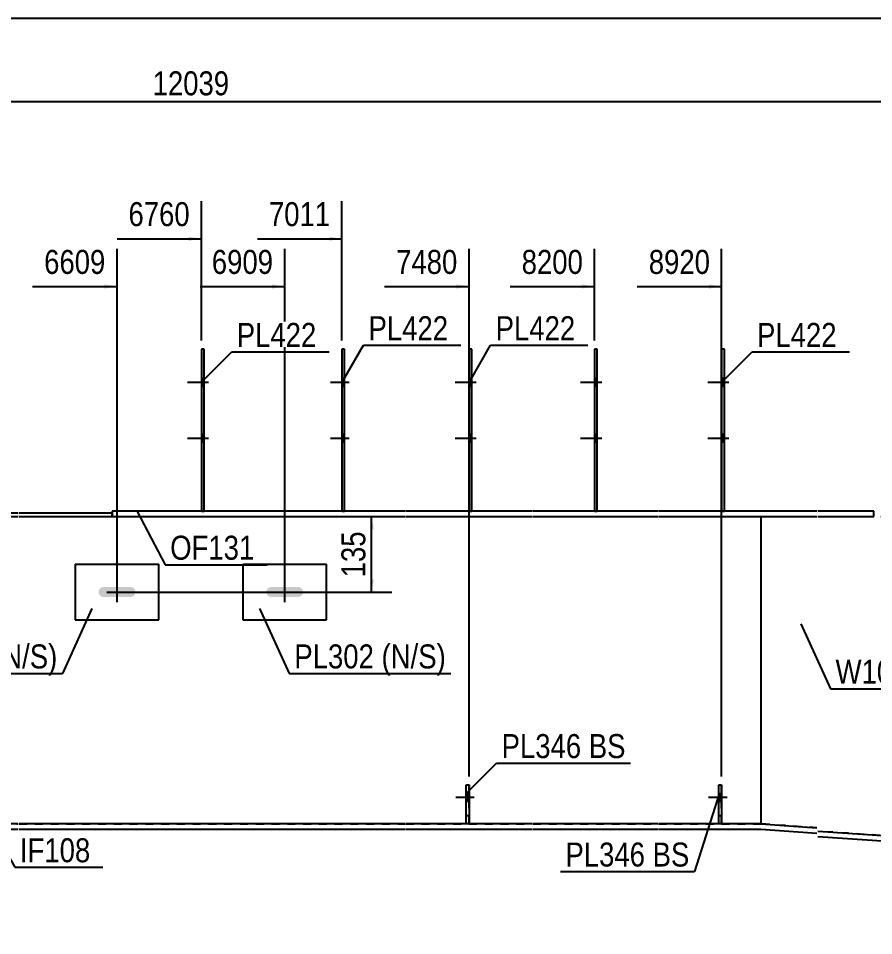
# Model space of a CAD drawing. Header units: millimetres. Extents: x -22 to 381, y -199 to 78.
# Drawn here: x 152.8 to 254.8, y -31.7 to 77.8 of the extents above; entities that cross this region are included whole.
import ezdxf

# ---------------------------------------------------------------- set-up
doc = ezdxf.new("R2010")
doc.units = ezdxf.units.MM
doc.linetypes.add('DXK_LINE_DOT1', pattern=[1.8814, 0.9407, -0.9407])
doc.linetypes.add('DXK_LINE_DOT2', pattern=[3.9198, 1.9599, -1.9599])
doc.styles.add('Arial Narrow', font='ARIALN.TTF', dxfattribs={"height": 0.2})

# ---------------------------------------------------------------- blocks, each defined once
blk = doc.blocks.new('Unknown-623588331-1210')
at = {"color": 5, "linetype": 'Continuous'}
blk.add_line((380.86, 77.78), (-19.14, 77.78), dxfattribs=at)
blk = doc.blocks.new('Bolt-623588331-2240 - 1525')
at = {"linetype": 'Continuous'}
for points in [[(191.68, 33.87), (191.68, 34.8), (191.34, 34.8), (191.34, 33.87)], [(191.68, 33.87), (191.68, 34.8), (191.34, 34.8), (191.34, 33.87)], [(191.68, 27.2), (191.68, 28.13), (191.34, 28.13), (191.34, 27.2)], [(191.68, 27.2), (191.68, 28.13), (191.34, 28.13), (191.34, 27.2)]]:
    blk.add_hatch(color=3, dxfattribs=at).paths.add_polyline_path(points)
at = {"color": 3, "linetype": 'Continuous'}
for p, q in [((192.21, 34.33), (190.01, 34.33)), ((192.21, 34.33), (190.01, 34.33)), ((191.68, 34.8), (191.34, 34.8)), ((191.68, 34.8), (191.34, 34.8)), ((191.68, 33.87), (191.34, 33.87)), ((191.68, 33.87), (191.34, 33.87)), ((192.21, 27.67), (190.01, 27.67)), ((192.21, 27.67), (190.01, 27.67)), ((191.68, 28.13), (191.34, 28.13)), ((191.68, 28.13), (191.34, 28.13)), ((191.68, 27.2), (191.34, 27.2)), ((191.68, 27.2), (191.34, 27.2))]:
    blk.add_line(p, q, dxfattribs=at)
blk = doc.blocks.new('Part-623588331-2015 - 1525')
at = {"color": 2, "linetype": 'Continuous'}
for p, q in [((152.76, -18.33), (146.09, -18.33)), ((146.09, -18.33), (146.09, -19)), ((198.88, -18.33), (152.86, -18.33)), ((214.04, -18.33), (198.98, -18.33)), ((229.01, -18.33), (214.14, -18.33)), ((241.33, -18.33), (229.11, -18.33)), ((241.33, -18.33), (248, -18.8)), ((152.76, -19), (146.09, -19)), ((198.88, -19), (152.86, -19)), ((214.04, -19), (198.98, -19)), ((229.01, -19), (214.14, -19)), ((241.31, -19), (229.11, -19)), ((248, -19.47), (241.31, -19)), ((248.1, -19.2), (256.37, -19.77)), ((256.32, -20.44), (248.1, -19.87))]:
    blk.add_line(p, q, dxfattribs=at)
at = {"color": 7, "linetype": 'DXK_LINE_DOT1'}
blk.add_line((256.37, -19.77), (256.32, -20.44), dxfattribs=at)
blk = doc.blocks.new('Part-623588331-1576 - 1525')
at = {"color": 2, "linetype": 'Continuous'}
for p, q in [((163.95, 19), (163.95, 18.33)), ((198.88, 19), (163.95, 19)), ((214.04, 19), (198.98, 19)), ((229.01, 19), (214.14, 19)), ((248, 19), (229.11, 19)), ((254.77, 19), (248.1, 19)), ((163.95, 18.33), (198.88, 18.33)), ((198.98, 18.33), (214.04, 18.33)), ((214.14, 18.33), (229.01, 18.33)), ((229.11, 18.33), (248, 18.33)), ((248.1, 18.33), (254.77, 18.33))]:
    blk.add_line(p, q, dxfattribs=at)
at = {"color": 7, "linetype": 'DXK_LINE_DOT1'}
blk.add_line((254.77, 18.33), (254.77, 19), dxfattribs=at)
blk = doc.blocks.new('Part-623588331-2074 - 1525')
at = {"color": 2, "linetype": 'Continuous'}
for p, q in [((191.68, 38.33), (191.34, 38.33)), ((191.34, 38.33), (191.34, 19)), ((191.68, 19), (191.68, 38.33))]:
    blk.add_line(p, q, dxfattribs=at)
at = {"color": 7, "linetype": 'DXK_LINE_DOT1'}
blk.add_line((191.34, 19), (191.68, 19), dxfattribs=at)
blk = doc.blocks.new('Part-623588331-1939 - 1525')
at = {"color": 2, "linetype": 'Continuous'}
for p, q in [((221.81, 38.33), (221.48, 38.33)), ((221.48, 38.33), (221.48, 19)), ((221.81, 19), (221.81, 38.33))]:
    blk.add_line(p, q, dxfattribs=at)
at = {"color": 7, "linetype": 'DXK_LINE_DOT1'}
blk.add_line((221.48, 19), (221.81, 19), dxfattribs=at)
blk = doc.blocks.new('Part-623588331-1620 - 1525')
at = {"color": 2, "linetype": 'Continuous'}
for p, q in [((97.95, 18.73), (97.95, 18.33)), ((109.19, 18.73), (97.95, 18.73)), ((124.16, 18.73), (109.29, 18.73)), ((139.33, 18.73), (124.26, 18.73)), ((152.76, 18.73), (139.43, 18.73)), ((163.95, 18.73), (152.86, 18.73)), ((163.95, 18.33), (163.95, 18.73)), ((97.95, 18.33), (109.19, 18.33)), ((109.29, 18.33), (124.16, 18.33)), ((124.26, 18.33), (139.33, 18.33)), ((139.43, 18.33), (152.76, 18.33)), ((152.86, 18.33), (163.95, 18.33))]:
    blk.add_line(p, q, dxfattribs=at)
blk = doc.blocks.new('Part-623588331-1647 - 1525')
at = {"color": 2, "linetype": 'Continuous'}
blk.add_line((84.52, 18.33), (84.52, -18.33), dxfattribs=at)
at = {"color": 7, "linetype": 'DXK_LINE_DOT1'}
for p, q in [((84.52, 18.33), (91.18, 18.33)), ((91.28, 18.33), (109.19, 18.33)), ((109.29, 18.33), (124.16, 18.33)), ((124.26, 18.33), (139.33, 18.33)), ((139.43, 18.33), (152.76, 18.33)), ((152.86, 18.33), (198.88, 18.33)), ((198.98, 18.33), (214.04, 18.33)), ((214.14, 18.33), (229.01, 18.33)), ((229.11, 18.33), (241.33, 18.33)), ((241.33, 18.33), (241.33, -18.33)), ((84.52, -18.33), (91.18, -18.33)), ((91.28, -18.33), (109.19, -18.33)), ((109.29, -18.33), (124.16, -18.33)), ((124.26, -18.33), (139.33, -18.33)), ((139.43, -18.33), (152.76, -18.33)), ((152.86, -18.33), (198.88, -18.33)), ((198.98, -18.33), (214.04, -18.33)), ((214.14, -18.33), (229.01, -18.33)), ((229.11, -18.33), (241.33, -18.33))]:
    blk.add_line(p, q, dxfattribs=at)
blk = doc.blocks.new('Part-623588331-1853 - 1525')
at = {"color": 2, "linetype": 'Continuous'}
for p, q in [((159.53, 12.67), (169.53, 12.67)), ((159.53, 12.67), (159.53, 6)), ((169.53, 6), (169.53, 12.67)), ((159.53, 6), (169.53, 6))]:
    blk.add_line(p, q, dxfattribs=at)
blk = doc.blocks.new('Part-623588331-1848 - 1525')
at = {"color": 2, "linetype": 'Continuous'}
for p, q in [((179.53, 12.67), (189.53, 12.67)), ((179.53, 12.67), (179.53, 6)), ((189.53, 6), (189.53, 12.67)), ((179.53, 6), (189.53, 6))]:
    blk.add_line(p, q, dxfattribs=at)
blk = doc.blocks.new('Part-623588331-1880 - 1525')
at = {"color": 2, "linetype": 'Continuous'}
for p, q in [((241.33, 18.33), (241.33, -18.33)), ((337.28, -31.65), (337.51, -31.67))]:
    blk.add_line(p, q, dxfattribs=at)
at = {"color": 7, "linetype": 'DXK_LINE_DOT1'}
for p, q in [((241.33, 18.33), (248, 18.33)), ((248.1, 18.33), (263.03, 18.33)), ((263.13, 18.33), (278, 18.33)), ((278.1, 18.33), (293.17, 18.33)), ((293.27, 18.33), (322.6, 18.33)), ((322.7, 18.33), (345.46, 18.33)), ((337.51, -31.67), (345.46, 18.33)), ((248, -18.8), (241.33, -18.33)), ((263.03, -20.24), (248.1, -19.2)), ((278, -21.88), (263.13, -20.84)), ((293.17, -25.22), (278.1, -24.17)), ((322.6, -27.57), (293.27, -25.53)), ((337.28, -31.65), (322.7, -30.64))]:
    blk.add_line(p, q, dxfattribs=at)
blk = doc.blocks.new('Part-623588331-2064 - 1525')
at = {"color": 2, "linetype": 'Continuous'}
for p, q in [((174.93, 38.33), (174.59, 38.33)), ((174.59, 38.33), (174.59, 19)), ((174.93, 19), (174.93, 38.33))]:
    blk.add_line(p, q, dxfattribs=at)
at = {"color": 7, "linetype": 'DXK_LINE_DOT1'}
blk.add_line((174.59, 19), (174.93, 19), dxfattribs=at)
blk = doc.blocks.new('Part-623588331-7105 - 1525')
at = {"color": 2, "linetype": 'Continuous'}
for p, q in [((236.98, 38.33), (236.64, 38.33)), ((236.64, 38.33), (236.64, 19)), ((236.98, 19), (236.98, 38.33))]:
    blk.add_line(p, q, dxfattribs=at)
at = {"color": 7, "linetype": 'DXK_LINE_DOT1'}
blk.add_line((236.64, 19), (236.98, 19), dxfattribs=at)
blk = doc.blocks.new('Bolt-623588331-7120 - 1525')
at = {"color": 3, "linetype": 'DXK_LINE_DOT2'}
for p, q in [((237.28, -15.2), (235.08, -15.2)), ((236.64, -14.73), (236.31, -14.73)), ((236.64, -15.67), (236.31, -15.67))]:
    blk.add_line(p, q, dxfattribs=at)
blk = doc.blocks.new('Part-623588331-2079 - 1525')
at = {"color": 2, "linetype": 'Continuous'}
for p, q in [((206.84, 38.33), (206.51, 38.33)), ((206.51, 38.33), (206.51, 19)), ((206.84, 19), (206.84, 38.33))]:
    blk.add_line(p, q, dxfattribs=at)
at = {"color": 7, "linetype": 'DXK_LINE_DOT1'}
blk.add_line((206.51, 19), (206.84, 19), dxfattribs=at)
blk = doc.blocks.new('Part-623588331-2084 - 1525')
at = {"color": 7, "linetype": 'DXK_LINE_DOT1'}
for p, q in [((206.18, -18.33), (206.18, -13.67)), ((206.18, -13.67), (206.51, -13.67)), ((206.51, -18.33), (206.51, -13.67)), ((206.18, -17.33), (206.51, -17.33))]:
    blk.add_line(p, q, dxfattribs=at)
blk = doc.blocks.new('Part-623588331-2089 - 1525')
at = {"color": 2, "linetype": 'Continuous'}
for p, q in [((206.18, -18.33), (206.18, -13.67)), ((206.18, -13.67), (206.51, -13.67)), ((206.51, -13.67), (206.51, -18.33))]:
    blk.add_line(p, q, dxfattribs=at)
blk = doc.blocks.new('Bolt-623588331-2142 - 1525')
at = {"linetype": 'Continuous'}
blk.add_hatch(color=3, dxfattribs=at).paths.add_polyline_path([(186.55, 8.91), (186.68, 9.1), (186.73, 9.33), (186.68, 9.56), (186.55, 9.76), (186.36, 9.89), (186.13, 9.93), (182.93, 9.93), (182.7, 9.89), (182.5, 9.76), (182.37, 9.56), (182.33, 9.33), (182.37, 9.1), (182.5, 8.91), (182.7, 8.78), (182.93, 8.73), (186.13, 8.73), (186.36, 8.78)])
at = {"color": 3, "linetype": 'Continuous'}
for p, q in [((184.53, 8.13), (184.53, 10.53)), ((183.33, 9.33), (185.73, 9.33))]:
    blk.add_line(p, q, dxfattribs=at)
blk = doc.blocks.new('Bolt-623588331-2143 - 1525')
at = {"linetype": 'Continuous'}
blk.add_hatch(color=3, dxfattribs=at).paths.add_polyline_path([(166.55, 8.91), (166.68, 9.1), (166.73, 9.33), (166.68, 9.56), (166.55, 9.76), (166.36, 9.89), (166.13, 9.93), (162.93, 9.93), (162.7, 9.89), (162.5, 9.76), (162.37, 9.56), (162.33, 9.33), (162.37, 9.1), (162.5, 8.91), (162.7, 8.78), (162.93, 8.73), (166.13, 8.73), (166.36, 8.78)])
at = {"color": 3, "linetype": 'Continuous'}
for p, q in [((164.53, 8.13), (164.53, 10.53)), ((163.33, 9.33), (165.73, 9.33))]:
    blk.add_line(p, q, dxfattribs=at)
blk = doc.blocks.new('Bolt-623588331-2237 - 1525')
at = {"linetype": 'Continuous'}
blk.add_hatch(color=3, dxfattribs=at).paths.add_polyline_path([(206.51, -15.67), (206.51, -14.73), (206.18, -14.73), (206.18, -15.67)])
at = {"color": 3, "linetype": 'Continuous'}
for p, q in [((207.14, -15.2), (204.94, -15.2)), ((206.51, -14.73), (206.18, -14.73)), ((206.51, -15.67), (206.18, -15.67))]:
    blk.add_line(p, q, dxfattribs=at)
blk = doc.blocks.new('Bolt-623588331-2238 - 1525')
at = {"color": 3, "linetype": 'DXK_LINE_DOT2'}
for p, q in [((207.14, -15.2), (204.94, -15.2)), ((206.51, -14.73), (206.18, -14.73)), ((206.51, -15.67), (206.18, -15.67))]:
    blk.add_line(p, q, dxfattribs=at)
blk = doc.blocks.new('Bolt-623588331-2239 - 1525')
at = {"linetype": 'Continuous'}
for points in [[(206.84, 33.87), (206.84, 34.8), (206.51, 34.8), (206.51, 33.87)], [(206.84, 33.87), (206.84, 34.8), (206.51, 34.8), (206.51, 33.87)], [(206.84, 27.2), (206.84, 28.13), (206.51, 28.13), (206.51, 27.2)], [(206.84, 27.2), (206.84, 28.13), (206.51, 28.13), (206.51, 27.2)]]:
    blk.add_hatch(color=3, dxfattribs=at).paths.add_polyline_path(points)
at = {"color": 3, "linetype": 'Continuous'}
for p, q in [((207.38, 34.33), (204.84, 34.33)), ((207.38, 34.33), (204.84, 34.33)), ((206.84, 34.8), (206.51, 34.8)), ((206.84, 34.8), (206.51, 34.8)), ((206.84, 33.87), (206.51, 33.87)), ((206.84, 33.87), (206.51, 33.87)), ((207.38, 27.67), (204.84, 27.67)), ((207.38, 27.67), (204.84, 27.67)), ((206.84, 28.13), (206.51, 28.13)), ((206.84, 28.13), (206.51, 28.13)), ((206.84, 27.2), (206.51, 27.2)), ((206.84, 27.2), (206.51, 27.2))]:
    blk.add_line(p, q, dxfattribs=at)
blk = doc.blocks.new('Bolt-623588331-2242 - 1525')
at = {"linetype": 'Continuous'}
for points in [[(174.93, 33.87), (174.93, 34.8), (174.59, 34.8), (174.59, 33.87)], [(174.93, 33.87), (174.93, 34.8), (174.59, 34.8), (174.59, 33.87)], [(174.93, 27.2), (174.93, 28.13), (174.59, 28.13), (174.59, 27.2)], [(174.93, 27.2), (174.93, 28.13), (174.59, 28.13), (174.59, 27.2)]]:
    blk.add_hatch(color=3, dxfattribs=at).paths.add_polyline_path(points)
at = {"color": 3, "linetype": 'Continuous'}
for p, q in [((175.46, 34.33), (172.93, 34.33)), ((175.46, 34.33), (172.93, 34.33)), ((174.93, 34.8), (174.59, 34.8)), ((174.93, 34.8), (174.59, 34.8)), ((174.93, 33.87), (174.59, 33.87)), ((174.93, 33.87), (174.59, 33.87)), ((175.46, 27.67), (172.93, 27.67)), ((175.46, 27.67), (172.93, 27.67)), ((174.93, 28.13), (174.59, 28.13)), ((174.93, 28.13), (174.59, 28.13)), ((174.93, 27.2), (174.59, 27.2)), ((174.93, 27.2), (174.59, 27.2))]:
    blk.add_line(p, q, dxfattribs=at)
blk = doc.blocks.new('Bolt-623588331-2248 - 1525')
at = {"linetype": 'Continuous'}
for points in [[(221.81, 33.87), (221.81, 34.8), (221.48, 34.8), (221.48, 33.87)], [(221.81, 33.87), (221.81, 34.8), (221.48, 34.8), (221.48, 33.87)], [(221.81, 27.2), (221.81, 28.13), (221.48, 28.13), (221.48, 27.2)], [(221.81, 27.2), (221.81, 28.13), (221.48, 28.13), (221.48, 27.2)]]:
    blk.add_hatch(color=3, dxfattribs=at).paths.add_polyline_path(points)
at = {"color": 3, "linetype": 'Continuous'}
for p, q in [((222.34, 34.33), (219.81, 34.33)), ((222.34, 34.33), (219.81, 34.33)), ((221.81, 34.8), (221.48, 34.8)), ((221.81, 34.8), (221.48, 34.8)), ((221.81, 33.87), (221.48, 33.87)), ((221.81, 33.87), (221.48, 33.87)), ((222.34, 27.67), (219.81, 27.67)), ((222.34, 27.67), (219.81, 27.67)), ((221.81, 28.13), (221.48, 28.13)), ((221.81, 28.13), (221.48, 28.13)), ((221.81, 27.2), (221.48, 27.2)), ((221.81, 27.2), (221.48, 27.2))]:
    blk.add_line(p, q, dxfattribs=at)
blk = doc.blocks.new('Part-623588331-7106 - 1525')
at = {"color": 7, "linetype": 'DXK_LINE_DOT1'}
for p, q in [((236.31, -18.33), (236.31, -13.67)), ((236.31, -13.67), (236.64, -13.67)), ((236.64, -18.33), (236.64, -13.67)), ((236.31, -17.33), (236.64, -17.33))]:
    blk.add_line(p, q, dxfattribs=at)
blk = doc.blocks.new('Part-623588331-7109 - 1525')
at = {"color": 2, "linetype": 'Continuous'}
for p, q in [((236.31, -18.33), (236.31, -13.67)), ((236.31, -13.67), (236.64, -13.67)), ((236.64, -13.67), (236.64, -18.33))]:
    blk.add_line(p, q, dxfattribs=at)
blk = doc.blocks.new('Bolt-623588331-7119 - 1525')
at = {"linetype": 'Continuous'}
for points in [[(236.98, 33.87), (236.98, 34.8), (236.64, 34.8), (236.64, 33.87)], [(236.98, 33.87), (236.98, 34.8), (236.64, 34.8), (236.64, 33.87)], [(236.98, 27.2), (236.98, 28.13), (236.64, 28.13), (236.64, 27.2)], [(236.98, 27.2), (236.98, 28.13), (236.64, 28.13), (236.64, 27.2)]]:
    blk.add_hatch(color=3, dxfattribs=at).paths.add_polyline_path(points)
at = {"color": 3, "linetype": 'Continuous'}
for p, q in [((237.51, 34.33), (234.98, 34.33)), ((237.51, 34.33), (234.98, 34.33)), ((236.98, 34.8), (236.64, 34.8)), ((236.98, 34.8), (236.64, 34.8)), ((236.98, 33.87), (236.64, 33.87)), ((236.98, 33.87), (236.64, 33.87)), ((237.51, 27.67), (234.98, 27.67)), ((237.51, 27.67), (234.98, 27.67)), ((236.98, 28.13), (236.64, 28.13)), ((236.98, 28.13), (236.64, 28.13)), ((236.98, 27.2), (236.64, 27.2)), ((236.98, 27.2), (236.64, 27.2))]:
    blk.add_line(p, q, dxfattribs=at)
blk = doc.blocks.new('Bolt-623588331-7123 - 1525')
at = {"linetype": 'Continuous'}
blk.add_hatch(color=3, dxfattribs=at).paths.add_polyline_path([(236.64, -15.67), (236.64, -14.73), (236.31, -14.73), (236.31, -15.67)])
at = {"color": 3, "linetype": 'Continuous'}
for p, q in [((237.28, -15.2), (235.08, -15.2)), ((236.64, -14.73), (236.31, -14.73)), ((236.64, -15.67), (236.31, -15.67))]:
    blk.add_line(p, q, dxfattribs=at)
blk = doc.blocks.new('StraightDimension-623588331-2581 - 1525')
at = {"linetype": 'Continuous'}
for points in [[(194.65, 16.83), (194.9, 18.33), (195.15, 16.83)], [(195.15, 10.83), (194.9, 9.33), (194.65, 10.83)]]:
    blk.add_hatch(color=7, dxfattribs=at).paths.add_polyline_path(points)
at = {"color": 7, "linetype": 'Continuous'}
for p, q in [((190.65, 18.33), (197.3, 18.33)), ((194.9, 9.33), (194.9, 18.33)), ((165.53, 9.33), (197.3, 9.33))]:
    blk.add_line(p, q, dxfattribs=at)
at = {"color": 0}
blk.add_wipeout([(194.75, 17.18), (190.55, 17.18), (190.55, 10.49), (194.75, 10.49)], dxfattribs=at)
at = {"color": 3, "style": 'Arial Narrow'}
blk.add_text('135', height=2.863, rotation=90.0002, dxfattribs=at).set_placement((194.15, 11.09))
blk = doc.blocks.new('StraightDimension-623588331-2891 - 1525')
at = {"color": 7, "linetype": 'Continuous'}
blk.add_line((-1.33, 67.85), (348.03, 67.85), dxfattribs=at)
at = {"color": 0}
blk.add_wipeout([(178.52, 68), (178.52, 72.2), (168.18, 72.2), (168.18, 68)], dxfattribs=at)
at = {"color": 3, "style": 'Arial Narrow'}
blk.add_text('12039', height=2.863, dxfattribs=at).set_placement((168.78, 68.6))
blk = doc.blocks.new('StraightDimension-623588331-10326 - 1525')
at = {"linetype": 'Continuous'}
blk.add_hatch(color=7, dxfattribs=at).paths.add_polyline_path([(235.14, 46.04), (236.64, 45.79), (235.14, 45.54)])
at = {"color": 7, "linetype": 'Continuous'}
for p, q in [((236.64, -12.67), (236.64, 50.29)), ((226.58, 45.79), (236.64, 45.79))]:
    blk.add_line(p, q, dxfattribs=at)
at = {"color": 0}
blk.add_wipeout([(235.87, 46.69), (235.87, 50.89), (227.35, 50.89), (227.35, 46.69)], dxfattribs=at)
at = {"color": 3, "style": 'Arial Narrow'}
blk.add_text('8920', height=2.863, dxfattribs=at).set_placement((227.95, 47.29))
blk = doc.blocks.new('StraightDimension-623588331-10327 - 1525')
at = {"linetype": 'Continuous'}
blk.add_hatch(color=7, dxfattribs=at).paths.add_polyline_path([(219.98, 46.04), (221.48, 45.79), (219.98, 45.54)])
at = {"color": 7, "linetype": 'Continuous'}
for p, q in [((221.48, 39.33), (221.48, 50.29)), ((211.41, 45.79), (221.48, 45.79))]:
    blk.add_line(p, q, dxfattribs=at)
at = {"color": 0}
blk.add_wipeout([(220.7, 46.69), (220.7, 50.89), (212.19, 50.89), (212.19, 46.69)], dxfattribs=at)
at = {"color": 3, "style": 'Arial Narrow'}
blk.add_text('8200', height=2.863, dxfattribs=at).set_placement((212.79, 47.29))
blk = doc.blocks.new('StraightDimension-623588331-10328 - 1525')
at = {"linetype": 'Continuous'}
blk.add_hatch(color=7, dxfattribs=at).paths.add_polyline_path([(205.01, 46.04), (206.51, 45.79), (205.01, 45.54)])
at = {"color": 7, "linetype": 'Continuous'}
for p, q in [((206.51, -12.67), (206.51, 50.29)), ((196.45, 45.79), (206.51, 45.79))]:
    blk.add_line(p, q, dxfattribs=at)
at = {"color": 0}
blk.add_wipeout([(205.73, 46.69), (205.73, 50.89), (197.22, 50.89), (197.22, 46.69)], dxfattribs=at)
at = {"color": 3, "style": 'Arial Narrow'}
blk.add_text('7480', height=2.863, dxfattribs=at).set_placement((197.82, 47.29))
blk = doc.blocks.new('StraightDimension-623588331-10329 - 1525')
at = {"linetype": 'Continuous'}
blk.add_hatch(color=7, dxfattribs=at).paths.add_polyline_path([(189.84, 51.74), (191.34, 51.49), (189.84, 51.24)])
at = {"color": 7, "linetype": 'Continuous'}
for p, q in [((191.34, 39.33), (191.34, 55.99)), ((181.28, 51.49), (191.34, 51.49))]:
    blk.add_line(p, q, dxfattribs=at)
at = {"color": 0}
blk.add_wipeout([(190.57, 52.39), (190.57, 56.59), (182.05, 56.59), (182.05, 52.39)], dxfattribs=at)
at = {"color": 3, "style": 'Arial Narrow'}
blk.add_text('7011', height=2.863, dxfattribs=at).set_placement((182.65, 52.99))
blk = doc.blocks.new('StraightDimension-623588331-10330 - 1525')
at = {"linetype": 'Continuous'}
blk.add_hatch(color=7, dxfattribs=at).paths.add_polyline_path([(183.03, 46.04), (184.53, 45.79), (183.03, 45.54)])
at = {"color": 7, "linetype": 'Continuous'}
for p, q in [((184.53, 10.33), (184.53, 50.29)), ((174.46, 45.79), (184.53, 45.79))]:
    blk.add_line(p, q, dxfattribs=at)
at = {"color": 0}
blk.add_wipeout([(183.75, 46.69), (183.75, 50.89), (175.24, 50.89), (175.24, 46.69)], dxfattribs=at)
at = {"color": 3, "style": 'Arial Narrow'}
blk.add_text('6909', height=2.863, dxfattribs=at).set_placement((175.84, 47.29))
blk = doc.blocks.new('StraightDimension-623588331-10331 - 1525')
at = {"linetype": 'Continuous'}
blk.add_hatch(color=7, dxfattribs=at).paths.add_polyline_path([(173.09, 51.74), (174.59, 51.49), (173.09, 51.24)])
at = {"color": 7, "linetype": 'Continuous'}
for p, q in [((174.59, 39.33), (174.59, 55.99)), ((164.53, 51.49), (174.59, 51.49))]:
    blk.add_line(p, q, dxfattribs=at)
at = {"color": 0}
blk.add_wipeout([(173.82, 52.39), (173.82, 56.59), (165.3, 56.59), (165.3, 52.39)], dxfattribs=at)
at = {"color": 3, "style": 'Arial Narrow'}
blk.add_text('6760', height=2.863, dxfattribs=at).set_placement((165.9, 52.99))
blk = doc.blocks.new('StraightDimension-623588331-10332 - 1525')
at = {"linetype": 'Continuous'}
blk.add_hatch(color=7, dxfattribs=at).paths.add_polyline_path([(163.03, 46.04), (164.53, 45.79), (163.03, 45.54)])
at = {"color": 7, "linetype": 'Continuous'}
for p, q in [((164.53, 10.33), (164.53, 50.29)), ((154.46, 45.79), (164.53, 45.79))]:
    blk.add_line(p, q, dxfattribs=at)
at = {"color": 0}
blk.add_wipeout([(163.75, 46.69), (163.75, 50.89), (155.24, 50.89), (155.24, 46.69)], dxfattribs=at)
at = {"color": 3, "style": 'Arial Narrow'}
blk.add_text('6609', height=2.863, dxfattribs=at).set_placement((155.84, 47.29))
blk = doc.blocks.new('Mark-623588331-1572 - 1525')
at = {"color": 7, "linetype": 'Continuous'}
for p, q in [((166.94, 18.96), (170.27, 12.59)), ((170.27, 12.59), (182.42, 12.59))]:
    blk.add_line(p, q, dxfattribs=at)
at = {"color": 0}
blk.add_wipeout([(180.92, 13.19), (180.92, 16.19), (170.87, 16.19), (170.87, 13.19)], dxfattribs=at)
blk.add_wipeout([(180.92, 13.19), (180.92, 16.19), (170.87, 16.19), (170.87, 13.19)], dxfattribs=at)
at = {"color": 3, "style": 'Arial Narrow'}
blk.add_text('OF131', height=2.863, dxfattribs=at).set_placement((170.87, 13.19))
blk = doc.blocks.new('Mark-623588331-1876 - 1525')
at = {"color": 7, "linetype": 'Continuous'}
for p, q in [((246.1, 5.52), (249.63, -2.21)), ((249.63, -2.21), (260.32, -2.21))]:
    blk.add_line(p, q, dxfattribs=at)
at = {"color": 0}
blk.add_wipeout([(258.82, -1.61), (258.82, 1.39), (250.23, 1.39), (250.23, -1.61)], dxfattribs=at)
blk.add_wipeout([(258.82, -1.61), (258.82, 1.39), (250.23, 1.39), (250.23, -1.61)], dxfattribs=at)
at = {"color": 3, "style": 'Arial Narrow'}
blk.add_text('W108', height=2.863, dxfattribs=at).set_placement((250.23, -1.61))
blk = doc.blocks.new('Mark-623588331-6752 - 1525')
at = {"color": 7, "linetype": 'Continuous'}
for p, q in [((174.68, 34.45), (178.21, 37.98)), ((178.21, 37.98), (189.82, 37.98))]:
    blk.add_line(p, q, dxfattribs=at)
at = {"color": 0}
blk.add_wipeout([(188.32, 38.58), (188.32, 41.58), (178.81, 41.58), (178.81, 38.58)], dxfattribs=at)
blk.add_wipeout([(188.32, 38.58), (188.32, 41.58), (178.81, 41.58), (178.81, 38.58)], dxfattribs=at)
at = {"color": 3, "style": 'Arial Narrow'}
blk.add_text('PL422', height=2.863, dxfattribs=at).set_placement((178.81, 38.58))
blk = doc.blocks.new('Mark-623588331-1844 - 1525')
at = {"color": 7, "linetype": 'Continuous'}
for p, q in [((181.54, 7.35), (185.08, -0.38)), ((185.08, -0.38), (204.35, -0.38))]:
    blk.add_line(p, q, dxfattribs=at)
at = {"color": 0}
for points in [[(195.18, 0.22), (195.18, 3.22), (185.68, 3.22), (185.68, 0.22)], [(203.75, 0.22), (203.75, 3.22), (196.08, 3.22), (196.08, 0.22)]]:
    blk.add_wipeout(points, dxfattribs=at)
for points in [[(195.18, 0.22), (195.18, 3.22), (185.68, 3.22), (185.68, 0.22)], [(203.75, 0.22), (203.75, 3.22), (196.08, 3.22), (196.08, 0.22)]]:
    blk.add_wipeout(points, dxfattribs=at)
at = {"color": 3, "style": 'Arial Narrow'}
for s, p in [('PL302', (185.68, 0.22)), ('(N/', (196.08, 0.22)), ('S)', (200.46, 0.22))]:
    blk.add_text(s, height=2.863, dxfattribs=at).set_placement(p)
blk = doc.blocks.new('Mark-623588331-1849 - 1525')
at = {"color": 7, "linetype": 'Continuous'}
for p in [(161.54, 7.35), (138.74, -0.38)]:
    blk.add_line(p, (158.01, -0.38), dxfattribs=at)
at = {"color": 0}
for points in [[(148.85, 0.22), (148.85, 3.22), (139.34, 3.22), (139.34, 0.22)], [(157.41, 0.22), (157.41, 3.22), (149.75, 3.22), (149.75, 0.22)]]:
    blk.add_wipeout(points, dxfattribs=at)
for points in [[(148.85, 0.22), (148.85, 3.22), (139.34, 3.22), (139.34, 0.22)], [(157.41, 0.22), (157.41, 3.22), (149.75, 3.22), (149.75, 0.22)]]:
    blk.add_wipeout(points, dxfattribs=at)
at = {"color": 3, "style": 'Arial Narrow'}
for s, p in [('PL302', (139.34, 0.22)), ('(N/', (149.75, 0.22)), ('S)', (154.13, 0.22))]:
    blk.add_text(s, height=2.863, dxfattribs=at).set_placement(p)
blk = doc.blocks.new('Mark-623588331-2011 - 1525')
at = {"color": 7, "linetype": 'Continuous'}
for p, q in [((149.44, -18.4), (152.35, -23.51)), ((152.35, -23.51), (162.85, -23.51))]:
    blk.add_line(p, q, dxfattribs=at)
at = {"color": 0}
blk.add_wipeout([(161.35, -22.91), (161.35, -19.91), (152.95, -19.91), (152.95, -22.91)], dxfattribs=at)
blk.add_wipeout([(161.35, -22.91), (161.35, -19.91), (152.95, -19.91), (152.95, -22.91)], dxfattribs=at)
at = {"color": 3, "style": 'Arial Narrow'}
blk.add_text('IF108', height=2.863, dxfattribs=at).set_placement((152.95, -22.91))
blk = doc.blocks.new('Mark-623588331-2075 - 1525')
at = {"color": 7, "linetype": 'Continuous'}
for p, q in [((206.59, 34.45), (209.09, 38.78)), ((209.09, 38.78), (220.7, 38.78))]:
    blk.add_line(p, q, dxfattribs=at)
at = {"color": 0}
blk.add_wipeout([(219.2, 39.38), (219.2, 42.38), (209.69, 42.38), (209.69, 39.38)], dxfattribs=at)
blk.add_wipeout([(219.2, 39.38), (219.2, 42.38), (209.69, 42.38), (209.69, 39.38)], dxfattribs=at)
at = {"color": 3, "style": 'Arial Narrow'}
blk.add_text('PL422', height=2.863, dxfattribs=at).set_placement((209.69, 39.38))
blk = doc.blocks.new('MarkSet-623588331-2924 - 1525')
at = {"color": 7, "linetype": 'Continuous'}
for p, q in [((206.26, -14.62), (209.8, -11.08)), ((209.8, -11.08), (225.78, -11.08))]:
    blk.add_line(p, q, dxfattribs=at)
at = {"color": 0}
for points in [[(219.9, -10.48), (219.9, -7.48), (210.4, -7.48), (210.4, -10.48)], [(225.18, -10.48), (225.18, -7.48), (220.8, -7.48), (220.8, -10.48)]]:
    blk.add_wipeout(points, dxfattribs=at)
for points in [[(219.9, -10.48), (219.9, -7.48), (210.4, -7.48), (210.4, -10.48)], [(225.18, -10.48), (225.18, -7.48), (220.8, -7.48), (220.8, -10.48)]]:
    blk.add_wipeout(points, dxfattribs=at)
at = {"color": 3, "style": 'Arial Narrow'}
for s, p in [('PL346', (210.4, -10.48)), ('BS', (220.8, -10.48))]:
    blk.add_text(s, height=2.863, dxfattribs=at).set_placement(p)
blk = doc.blocks.new('Mark-623588331-6745 - 1525')
at = {"color": 7, "linetype": 'Continuous'}
for p, q in [((191.43, 34.45), (193.93, 38.78)), ((193.93, 38.78), (205.53, 38.78))]:
    blk.add_line(p, q, dxfattribs=at)
at = {"color": 0}
blk.add_wipeout([(204.03, 39.38), (204.03, 42.38), (194.53, 42.38), (194.53, 39.38)], dxfattribs=at)
blk.add_wipeout([(204.03, 39.38), (204.03, 42.38), (194.53, 42.38), (194.53, 39.38)], dxfattribs=at)
at = {"color": 3, "style": 'Arial Narrow'}
blk.add_text('PL422', height=2.863, dxfattribs=at).set_placement((194.53, 39.38))
blk = doc.blocks.new('MarkSet-623588331-7229 - 1525')
at = {"color": 7, "linetype": 'Continuous'}
for p in [(236.39, -14.62), (217.41, -24.02)]:
    blk.add_line(p, (233.39, -24.02), dxfattribs=at)
at = {"color": 0}
for points in [[(227.51, -23.42), (227.51, -20.42), (218.01, -20.42), (218.01, -23.42)], [(232.79, -23.42), (232.79, -20.42), (228.41, -20.42), (228.41, -23.42)]]:
    blk.add_wipeout(points, dxfattribs=at)
for points in [[(227.51, -23.42), (227.51, -20.42), (218.01, -20.42), (218.01, -23.42)], [(232.79, -23.42), (232.79, -20.42), (228.41, -20.42), (228.41, -23.42)]]:
    blk.add_wipeout(points, dxfattribs=at)
at = {"color": 3, "style": 'Arial Narrow'}
for s, p in [('PL346', (218.01, -23.42)), ('BS', (228.41, -23.42))]:
    blk.add_text(s, height=2.863, dxfattribs=at).set_placement(p)
blk = doc.blocks.new('Mark-623588331-7237 - 1525')
at = {"color": 7, "linetype": 'Continuous'}
for p, q in [((236.73, 34.45), (240.26, 37.98)), ((240.26, 37.98), (251.87, 37.98))]:
    blk.add_line(p, q, dxfattribs=at)
at = {"color": 0}
blk.add_wipeout([(250.37, 38.58), (250.37, 41.58), (240.86, 41.58), (240.86, 38.58)], dxfattribs=at)
blk.add_wipeout([(250.37, 38.58), (250.37, 41.58), (240.86, 41.58), (240.86, 38.58)], dxfattribs=at)
at = {"color": 3, "style": 'Arial Narrow'}
blk.add_text('PL422', height=2.863, dxfattribs=at).set_placement((240.86, 38.58))

msp = doc.modelspace()

# ---------------------------------------------------------------- block references
for name in ['Unknown-623588331-1210', 'Part-623588331-2064 - 1525', 'Part-623588331-2074 - 1525', 'Part-623588331-2079 - 1525', 'Part-623588331-1939 - 1525', 'Part-623588331-7105 - 1525', 'Bolt-623588331-2242 - 1525', 'Bolt-623588331-2240 - 1525', 'Bolt-623588331-2239 - 1525', 'Bolt-623588331-2248 - 1525', 'Bolt-623588331-7119 - 1525', 'Part-623588331-1620 - 1525', 'Part-623588331-1576 - 1525', 'Part-623588331-1647 - 1525', 'Part-623588331-1880 - 1525', 'Part-623588331-1853 - 1525', 'Part-623588331-1848 - 1525', 'Bolt-623588331-2143 - 1525', 'Bolt-623588331-2142 - 1525', 'Part-623588331-2084 - 1525', 'Part-623588331-2089 - 1525', 'Part-623588331-7106 - 1525', 'Part-623588331-7109 - 1525', 'Bolt-623588331-2237 - 1525', 'Bolt-623588331-2238 - 1525', 'Bolt-623588331-7120 - 1525', 'Bolt-623588331-7123 - 1525', 'Part-623588331-2015 - 1525']:
    msp.add_blockref(name, (0, 0))

# ---------------------------------------------------------------- next in the draw order: block references
for name in ['StraightDimension-623588331-2891 - 1525', 'StraightDimension-623588331-2581 - 1525', 'Mark-623588331-1849 - 1525', 'Mark-623588331-1876 - 1525', 'Mark-623588331-2011 - 1525']:
    msp.add_blockref(name, (0, 0))

# ---------------------------------------------------------------- next in the draw order: block references
for name in ['StraightDimension-623588331-10329 - 1525', 'StraightDimension-623588331-10328 - 1525', 'StraightDimension-623588331-10327 - 1525', 'StraightDimension-623588331-10326 - 1525']:
    msp.add_blockref(name, (0, 0))

# ---------------------------------------------------------------- next in the draw order: block references
for name in ['StraightDimension-623588331-10330 - 1525', 'Mark-623588331-6745 - 1525', 'Mark-623588331-2075 - 1525', 'Mark-623588331-7237 - 1525', 'Mark-623588331-1844 - 1525', 'MarkSet-623588331-2924 - 1525']:
    msp.add_blockref(name, (0, 0))

# ---------------------------------------------------------------- next in the draw order: block references
for name in ['StraightDimension-623588331-10331 - 1525', 'Mark-623588331-1572 - 1525', 'MarkSet-623588331-7229 - 1525']:
    msp.add_blockref(name, (0, 0))

# ---------------------------------------------------------------- next in the draw order: block references
for name in ['StraightDimension-623588331-10332 - 1525', 'Mark-623588331-6752 - 1525']:
    msp.add_blockref(name, (0, 0))

doc.saveas('drawing.dxf')
